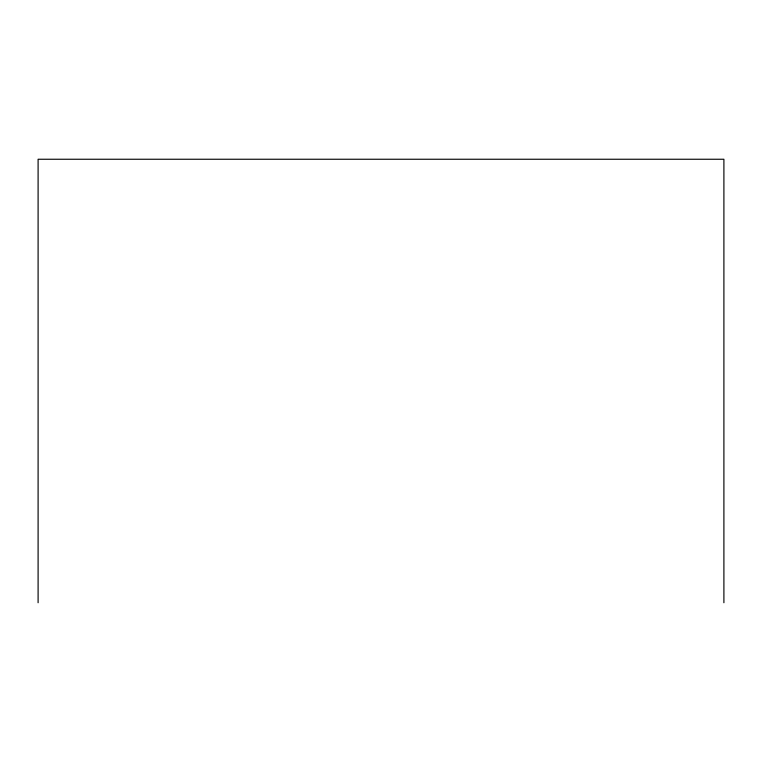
<?xml version="1.0" encoding="UTF-8"?>
<svg xmlns="http://www.w3.org/2000/svg" width="762" height="762" viewBox="0 0 762 762"><rect width="100%" height="100%" fill="white"/><g stroke="black" fill="none" stroke-linecap="round" stroke-linejoin="round"><path stroke-width="1.14" d="M723.9 602.752L723.9 159.248L38.1 159.248L38.1 602.752"/></g></svg>
